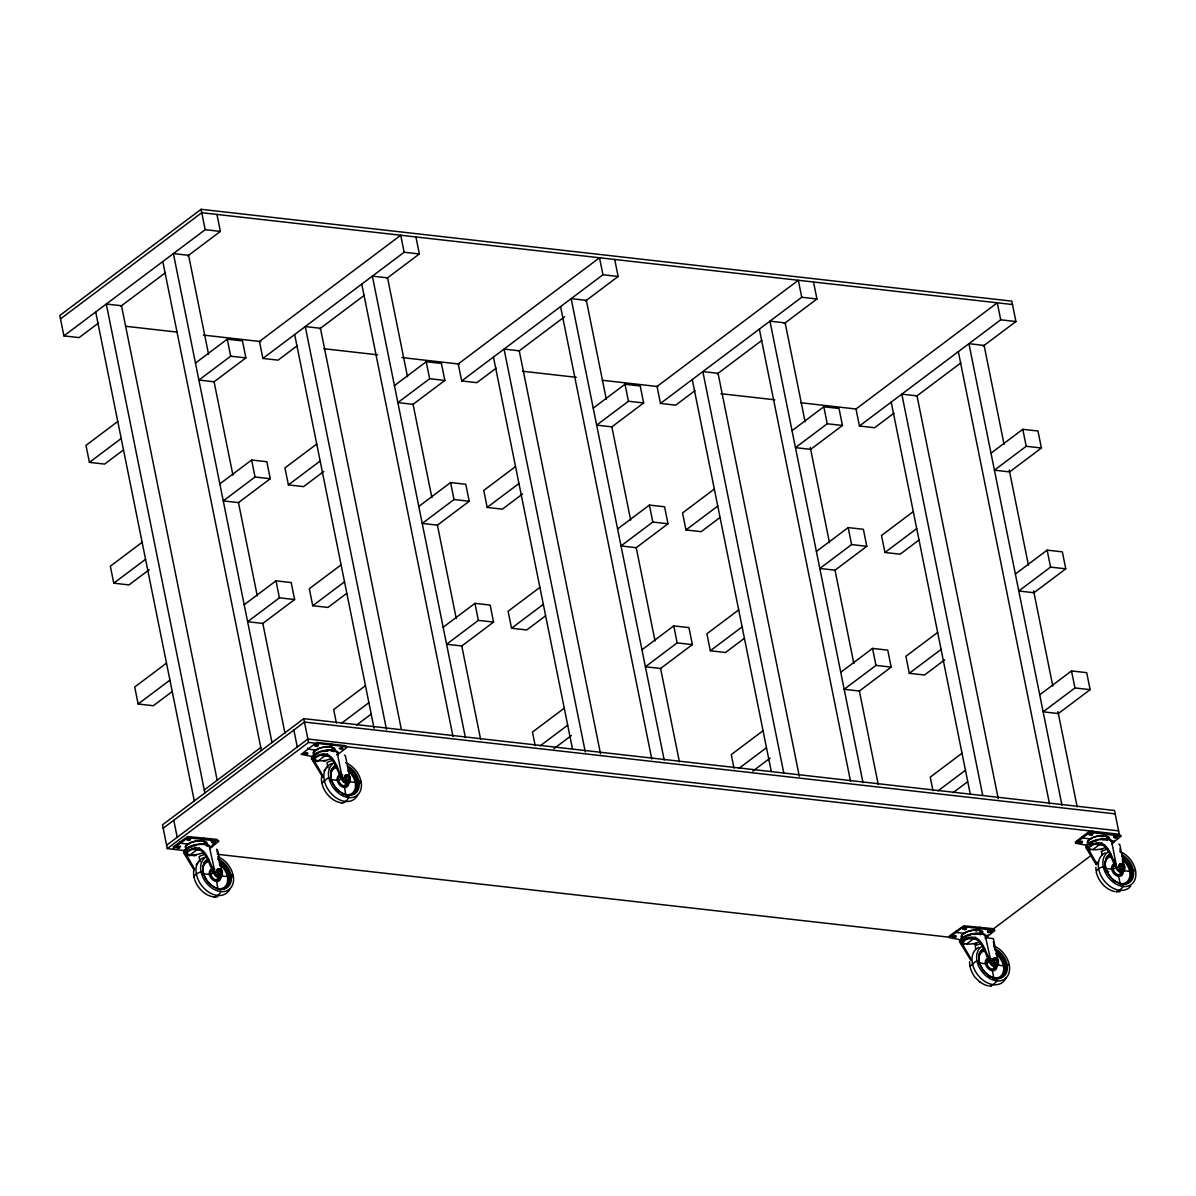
<?xml version="1.0" encoding="UTF-8"?>
<svg xmlns="http://www.w3.org/2000/svg" width="1196" height="1196" viewBox="0 0 1196 1196"><rect width="100%" height="100%" fill="white"/><g stroke="black" fill="none" stroke-linecap="round" stroke-linejoin="round"><path stroke-width="1.5" d="M1101.337 851.851L1102.607 850.805A11.362 4.455 -11.4 0 0 1107.601 848.786M209.749 848.427L215.31 873.828A5.173 3.678 53.1 0 0 218.808 875.771L221.215 876.04A2.048 1.45 53.1 0 0 222.471 874.336L217.537 849.848L216.551 849.205M985.773 937.649L993.413 938.681L998.496 963.587A2.048 1.45 53.1 0 1 997.225 965.292L994.833 965.023A5.173 3.678 53.1 0 1 991.335 963.079L985.683 937.515L985.773 938.501M218.165 868.73L216.282 871.944L218.106 874.62L220.722 874.919C225.012 872.886 220.393 866.293 217.089 869.552L216.282 871.944L217.298 872.048M346.033 774.724L344.149 777.923L345.973 780.614L348.589 780.913C352.865 778.88 348.245 772.287 344.941 775.546L344.149 777.923L345.166 778.043M994.19 957.996L992.306 961.195L994.13 963.871L996.746 964.17C1001.037 962.152 996.403 955.544 993.099 958.803L992.306 961.195L993.323 961.3A1.988 1.42 53.1 0 1 993.293 960.463M1120.458 863.617L1118.589 866.816L1120.398 869.507L1123.029 869.806C1127.305 867.773 1122.685 861.18 1119.381 864.439L1118.589 866.816L1119.591 866.936M218.973 876.862L216.476 879.942L217.836 888.822M346.825 782.857L344.343 785.936L345.704 794.817M994.997 966.114L992.366 970.674L993.861 978.074L994.474 978.986L996.223 978.358L996.657 981.408L992.874 985.026L989.705 986.027L991.11 986.192M1121.265 871.749L1118.649 876.309L1120.129 883.709L1120.757 884.621L1122.506 883.994L1122.924 887.043L1119.157 890.661L1115.988 891.663L1117.393 891.827A19.943 14.173 53.1 0 0 1120.039 891.588M996.746 964.17L998.511 960.911A9.09 3.573 -11.4 0 0 996.971 960.508L995.715 960.358A9.09 3.573 -11.4 0 0 993.607 960.358L995.207 963.064L997.838 963.363M180.432 846.155L176.395 846.858M966.921 927.528C966.428 928.978 961.15 928.784 963.288 927.244M1093.204 833.163L1088.928 833.702M218.419 840.713L216.7 839.353L187.682 836.542L173.256 846.828L174.123 848.039M994.444 929.965L992.725 928.604L963.707 925.794L949.28 936.094L950.147 937.29M1120.727 835.6L1118.993 834.225M1009.304 965.247L1006.972 964.425L1003.354 965.755L996.746 965.008M1135.572 870.882L1133.24 870.06L1129.637 871.391L1123.014 870.643M1123.179 869.597L1124.016 867.743A4.53 3.214 53.1 0 0 1123.762 867.025M232.308 876.877C235.776 874.844 229.423 874.545 228.78 876.339L220.826 876.309A7.027 4.993 53.1 0 1 216.835 881.482L215.848 881.362A7.027 4.993 53.1 0 1 209.539 875.024L209.315 873.917A7.027 4.993 53.1 0 1 212.38 868.834M360.175 782.857C363.629 780.883 357.29 780.525 356.647 782.333L346.676 781.765A5.173 3.678 53.1 0 1 343.177 779.822C337.78 771.584 334.925 752.179 322.187 754.033A12.722 4.993 -11.4 0 0 315.191 757.218L315.086 757.292A12.722 4.993 -11.4 0 0 312.889 761.015L322.726 777.086M190.762 838.531L186.86 838.994M1117.722 836.213L1113.835 836.662M205.921 842.537A10.316 4.051 -11.4 0 0 198.686 840.773A10.316 4.051 -11.4 0 0 188.759 843.584L186.98 844.929A10.316 4.051 -11.4 0 0 186.008 846.469M210.466 848.158A13.739 5.397 -11.4 0 0 204.979 844.077L204.531 844.017A13.739 5.397 -11.4 0 0 187.264 847.725L184.887 849.504A13.739 5.397 -11.4 0 0 185.814 854.826M337.885 755.154A13.739 5.397 -11.4 0 0 332.832 750.056L332.398 750.012A13.739 5.397 -11.4 0 0 315.131 753.704L312.754 755.498A13.739 5.397 -11.4 0 0 313.681 760.806M982.23 932.446A10.316 4.051 -11.4 0 0 975.562 929.995A10.316 4.051 -11.4 0 0 964.783 932.85L962.989 934.181A10.316 4.051 -11.4 0 0 962.361 934.958M983.187 346.122L1015.912 321.53L1011.801 301.138L201.078 209.3L59.8 315.49L63.911 335.882L79.115 337.601L98.446 323.07M60.488 318.898L201.75 212.709L1012.474 304.531M63.911 335.882L205.189 229.692L220.378 231.411L216.954 214.428M120.751 306.311L165.362 272.778M187.667 256.004L220.378 231.411M117.776 421.485L85.992 445.375L89.416 462.374L104.62 464.093L123.397 449.965M195.471 363.076L227.255 339.186L242.459 340.905L245.883 357.903L214.099 381.793L198.895 380.074L230.679 356.184L245.883 357.903M89.416 462.374L121.2 438.484M404.143 252.236L400.72 235.238L259.457 341.428L262.881 358.426L404.143 252.236L419.348 253.956L415.924 236.958M297.415 345.614L278.07 360.146L262.881 358.426M319.721 328.84L364.332 295.307M386.637 278.548L419.348 253.956M142.13 542.311L110.346 566.201L113.769 583.185L128.974 584.919L149.201 569.715M219.84 483.902L251.623 460.012L266.828 461.731L270.251 478.729L238.467 502.619L223.263 500.9L255.047 476.995L270.251 478.729M113.769 583.185L145.568 559.294M316.746 444.03L284.947 467.92L288.386 484.903L303.575 486.623L323.802 471.418M394.441 385.62L426.225 361.73L441.429 363.449L444.852 380.433L413.069 404.338L397.864 402.604L429.648 378.713L444.852 380.433M288.386 484.903L320.169 461.013M602.948 274.751L599.51 257.768L458.247 363.943L461.671 380.941L602.948 274.751L618.138 276.47L614.714 259.487M496.205 368.129L476.875 382.66L461.671 380.941M518.511 351.37L564.617 316.716M585.427 301.063L618.138 276.47M166.498 663.122L134.714 687.027L138.138 704.01L153.342 705.73L172.119 691.617M244.193 604.728L275.977 580.837L291.181 582.557L294.605 599.54L262.821 623.43L247.617 621.711L279.416 597.821L294.605 599.54M138.138 704.01L169.922 680.12M341.099 564.841L309.316 588.731L312.739 605.729L327.943 607.448L346.72 593.336M418.794 506.446L450.593 482.556L465.782 484.275L469.221 501.259L437.422 525.149L422.233 523.429L454.017 499.539L469.221 501.259M312.739 605.729L344.523 581.839M515.536 466.545L483.752 490.435L487.176 507.418L502.38 509.152L522.607 493.948M593.231 408.135L625.015 384.245L640.219 385.964L643.642 402.962L611.859 426.852L596.655 425.133L628.453 401.243L643.642 402.962M487.176 507.418L518.959 483.528M801.739 297.266L798.315 280.283L657.038 386.472L660.476 403.456L801.739 297.266L816.943 298.985L813.519 282.002M694.996 390.644L675.665 405.175L660.476 403.456M717.301 373.885L761.912 340.352M784.232 323.578L816.943 298.985M204.277 789.958L260.788 747.485M167.291 848.622L308.568 742.432L1119.292 834.27L1114.493 810.484L303.769 718.647L162.507 824.836L167.291 848.622L183.99 850.505M163.179 828.23L304.457 722.04L1115.18 813.878M365.468 685.667L333.684 709.557L336.42 723.146M443.163 627.257L474.947 603.367L490.151 605.086L493.574 622.084L461.791 645.975L446.586 644.255L478.37 620.365L493.574 622.084M166.618 845.228L307.88 739.038L1118.604 830.861M341.443 723.296L368.891 702.65M186.74 854.587A12.722 4.993 -11.4 0 1 186.711 848.771L186.815 848.697A12.722 4.993 -11.4 0 1 201.317 844.361A12.722 4.993 -11.4 0 1 209.524 848.173M201.317 841.042L203.933 839.069L203.694 837.873M194.559 868.999L186.352 854.751A11.362 4.455 -11.4 0 1 188.31 851.432L188.415 851.343A11.362 4.455 -11.4 0 1 194.664 848.502C206.101 848.457 209.016 865.037 213.785 873.125A5.173 3.678 53.1 0 0 218.165 876.249L220.557 876.519A2.048 1.45 53.1 0 0 221.828 874.814M356.632 725.015L371.089 714.147M539.904 587.356L508.106 611.261L511.544 628.244L526.733 629.963L545.525 615.85M617.599 528.961L649.383 505.071L664.587 506.79L668.011 523.773L636.227 547.678L621.023 545.944L652.807 522.054L668.011 523.773M329.184 747.022L331.8 745.063L331.546 743.867M322.427 774.993L314.219 760.746A11.362 4.455 -11.4 0 1 316.178 757.412L316.282 757.337A11.362 4.455 -11.4 0 1 322.531 754.497C333.968 754.452 336.883 771.031 341.652 779.119A5.173 3.678 53.1 0 0 346.033 782.244L348.425 782.513A2.048 1.45 53.1 0 0 349.725 781.526M199.597 847.919L189.088 855.633M317.179 761.643L327.465 753.914M214.533 843.643L211.931 845.587L212.17 846.798M209.569 848.741L218.838 841.237L187.922 837.738L173.256 848.368L175.214 849.399M337.436 754.736L346.765 747.56L344.807 746.543M511.544 628.244L543.328 604.354M202.109 873.319C204.277 869.238 193.573 874.426 194.051 877.057M714.326 489.059L682.542 512.949L685.966 529.948L701.17 531.667L719.962 517.539M792.036 430.65L823.82 406.76L839.024 408.479L842.447 425.477L810.664 449.367L795.46 447.648L827.243 423.758L842.447 425.477M219.705 869.851L220.782 869.029M346.257 775.696C348.26 773.289 349.561 780.211 347.274 780.764L347.124 780.016M347.573 775.83L348.649 775.023M218.106 874.62L221.813 874.097M221.529 872.527L222.486 871.66A9.09 3.573 -11.4 0 0 220.946 871.241L219.69 871.107A9.09 3.573 -11.4 0 0 217.582 871.107L219.182 873.813M345.973 780.614L349.666 780.091M349.382 778.521L350.353 777.654A9.09 3.573 -11.4 0 0 348.798 777.236M685.966 529.948L717.764 506.058M1000.708 319.81L997.285 302.812L856.007 409.002L859.431 426L1000.708 319.81L1015.912 321.53M893.965 413.188L874.635 427.72L859.431 426M916.271 396.414L960.881 362.881M564.258 708.182L532.474 732.072L535.21 745.676M641.953 649.787L673.752 625.882L688.941 627.616L692.364 644.599L660.581 668.489L645.392 666.77L677.175 642.88L692.364 644.599M540.233 745.811L567.681 725.18M553.987 748.621L571.329 735.585M738.694 609.885L706.911 633.775L710.334 650.759L725.538 652.493L744.316 638.365M816.39 551.476L848.173 527.586L863.377 529.305L866.801 546.303L835.017 570.193L819.813 568.474L851.612 544.569L866.801 546.303M710.334 650.759L742.118 626.868M913.296 511.604L881.512 535.494L884.935 552.477L900.14 554.197L918.917 540.084M990.991 453.194L1022.789 429.304L1037.978 431.023L1041.402 448.007L1009.618 471.912L994.429 470.178L1026.213 446.287L1041.402 448.007M884.935 552.477L916.719 528.587M763.063 730.696L731.264 754.601L734.015 768.191M840.758 672.302L872.542 648.411L887.746 650.131L891.17 667.114L859.386 691.019L844.182 689.285L875.965 665.395L891.17 667.114M739.023 768.325L766.487 747.694M752.792 771.136L770.119 758.1M937.664 632.415L905.88 656.305L909.304 673.303L924.508 675.022L944.735 659.818M1015.359 574.02L1047.143 550.13L1062.347 551.849L1065.771 568.833L1033.987 592.723L1018.783 591.003L1050.566 567.113L1065.771 568.833M909.304 673.303L941.088 649.413M962.018 753.241L930.234 777.131L932.97 790.72M1039.713 694.831L1071.511 670.941L1086.701 672.66L1090.139 689.658L1058.34 713.549L1043.151 711.829L1074.935 687.939L1090.139 689.658M937.993 790.87L965.441 770.224M953.197 792.589L967.639 781.721M962.735 938.023L963.243 940.549A12.722 4.993 -11.4 0 0 961.046 944.287L970.883 960.343M1111.832 843.06A12.722 4.993 -11.4 0 0 1103.624 839.248A12.722 4.993 -11.4 0 0 1089.108 843.584L1089.003 843.658A12.722 4.993 -11.4 0 0 1087.941 848.891M1090.094 843.793L1090.199 843.703A11.362 4.455 -11.4 0 1 1092.95 842.134M976.026 931.28L979.958 928.32L979.703 927.124M1102.308 836.901L1106.225 833.956L1105.986 832.76M1096.867 863.886L1088.644 849.638A11.362 4.455 -11.4 0 1 1090.617 846.305L1090.722 846.23A11.362 4.455 -11.4 0 1 1096.971 843.389C1108.408 843.344 1111.308 859.924 1116.092 868.012A5.173 3.678 53.1 0 0 1120.458 871.137L1122.865 871.406A2.048 1.45 53.1 0 0 1124.135 869.701M966.622 943.943L975.622 937.171M1092.89 849.579L1101.89 842.806M988.434 932.626L1091.036 855.499M1114.836 837.619L1117.797 835.376M990.557 932.895L993.143 930.937M985.594 937.993L994.863 930.488L964.918 926.84L962.511 927.513L949.28 937.619L959.371 939.563M1111.861 843.629L1121.13 836.124L1091.201 832.476L1088.794 833.149L1075.548 843.255L1087.284 845.378M1104.416 868.206C1106.629 864.26 1093.667 869.372 1096.657 873.514A19.943 14.173 53.1 0 0 1114.582 891.513M1121.998 864.738L1123.089 863.916M994.13 963.871L995.207 963.064M1120.398 869.507L1124.105 868.984M1123.821 867.414L1124.778 866.547A9.09 3.573 -11.4 0 0 1123.238 866.128L1121.983 865.994A9.09 3.573 -11.4 0 0 1119.875 865.994L1121.489 868.685M215.28 841.446L211.244 841.401M1082.455 841.401L1078.403 841.356M989.84 961.823L985.459 963.722L978.836 962.974L979.076 964.17M955.993 935.9L952.18 935.945M187.787 844.256L186.77 844.854A5.307 3.767 53.1 0 0 185.963 848.607M963.797 933.508L962.795 934.106A5.307 3.767 53.1 0 0 961.973 937.858L960.911 938.755A13.739 5.397 -11.4 0 0 961.838 944.078M187.264 837.992L188.34 837.693M344.403 755.184L345.405 755.827L350.338 780.33A2.048 1.45 53.1 0 1 349.068 782.035M1118.843 844.092L1119.83 844.72L1124.778 869.223A2.048 1.45 53.1 0 1 1123.507 870.927L1121.101 870.658A5.173 3.678 53.1 0 1 1117.602 868.715C1112.205 860.477 1109.35 841.072 1096.612 842.926A12.722 4.993 -11.4 0 0 1089.616 846.11L1089.511 846.185A12.722 4.993 -11.4 0 0 1087.313 849.908L1096.284 864.723M342.37 778.387L338.737 780.3L330.679 779.717L330.918 780.913M1116.81 867.279L1113.177 869.193L1105.104 868.61M316.521 742.387L346.078 745.736M201.72 840.818L202.752 840.893A11.362 4.455 -11.4 0 1 207.327 843.479M1104.013 835.705L1105.044 835.78A11.362 4.455 -11.4 0 1 1109.589 839.158M977.745 930.069L978.851 930.219A5.307 3.095 -83.5 0 1 980.765 933.314L981.004 933.328A13.739 5.397 -11.4 0 1 986.042 938.412M318.779 743.583L314.354 744.256L301.123 754.362L311.214 756.306M1092.965 831.28L1088.554 831.953L1075.309 842.059L1077.282 843.075M1089.601 850.192A13.739 5.397 -11.4 0 1 1087.179 844.391L1089.556 842.597A13.739 5.397 -11.4 0 1 1106.838 838.904L1107.272 838.964A13.739 5.397 -11.4 0 1 1112.31 844.047M125.416 326.254L177.367 332.129M203.335 335.074L260.848 341.593M323.922 348.739L377.727 354.823M401.841 357.559L459.354 364.077M522.428 371.223L576.233 377.308M602.201 380.253L657.86 386.562M720.934 393.708L774.739 399.793M800.707 402.738L856.366 409.047M1116.107 835.361L1117.722 835.645M316.791 750.146L307.865 749.145L307.611 747.934M1091.23 839.039L1082.29 838.037L1082.051 836.826M1110.89 841.266L1114.463 841.67L1114.224 840.474M315.714 754.855L314.623 754.721L315.131 757.247L316.222 757.382M319.362 755.214L328.586 756.261M1104.865 845.363L1088.255 843.479A5.307 3.767 53.1 0 1 1089.078 839.742L1091.051 838.471A10.316 4.051 -11.4 0 1 1107.646 836.841M1090.662 846.275L1089.571 846.155L1089.063 843.629M348.798 777.236L347.558 777.101A9.09 3.573 -11.4 0 0 345.45 777.101L347.049 779.792M1119.381 864.439L1120.697 864.588M1105.433 871.226L1108.737 871.6M331.352 779.373A17.252 12.259 53.1 0 0 346.855 794.951L349.292 795.235A17.252 12.259 53.1 0 0 359.084 782.528L358.546 779.807A17.252 12.259 53.1 0 0 347.991 766.158M1119.067 883.59L1123.717 884.128A17.252 12.259 53.1 0 0 1133.524 871.421L1132.971 868.7A17.252 12.259 53.1 0 0 1122.416 855.05M341.548 802.77L340.142 802.606A19.943 14.173 53.1 0 1 322.232 784.606L321.604 781.481A19.943 14.173 53.1 0 1 321.829 775.606M188.938 844.167L179.998 843.15L179.759 841.954M964.948 933.418L956.023 932.402L955.768 931.206M984.622 935.646L988.195 936.049L987.956 934.853M191.495 849.235L200.719 850.266M978.582 939.742L961.973 937.858L963.288 936.976A13.739 5.397 -11.4 0 1 980.556 933.269L980.765 933.314M217.388 854.288L950.192 937.305M188.37 851.388L187.264 851.268A12.722 4.993 -11.4 0 0 185.021 855.035L193.991 869.836M964.395 940.639L963.288 940.519A12.722 4.993 -11.4 0 1 970.345 937.29C982.424 935.302 986.057 953.795 990.497 961.958M217.089 869.552L218.39 869.701M993.099 958.803L994.414 958.953C996.418 956.546 997.718 963.483 995.431 964.021L995.296 963.288M216.76 888.703L221.424 889.241A17.252 12.259 53.1 0 0 231.217 876.533L230.679 873.813A17.252 12.259 53.1 0 0 217.657 858.982M992.785 977.954L997.449 978.492A17.252 12.259 53.1 0 0 1007.241 965.785L1006.703 963.064A17.252 12.259 53.1 0 0 996.148 949.415M993.308 978.851L994.474 978.986M329.588 746.812L330.619 746.887A11.362 4.455 -11.4 0 1 335.194 749.458M189.521 855.693L189.312 855.648A5.307 3.095 -83.5 0 1 189.222 855.155M987.747 931.086L990.662 931.026L991.125 929.89M970.076 966.308L975.861 961.315L979.404 961.629M321.918 783.051L327.704 778.043L331.247 778.372M341.832 803.159C345.524 803.548 352.043 794.951 346.317 795.729L347.483 795.863A16.595 11.796 53.1 0 0 349.695 795.669M219.72 888.792C223.293 892.261 216.386 897.538 213.68 896.776M979.838 982.066L974.86 977.072A19.943 14.173 53.1 0 1 970.39 967.878L969.762 964.738A19.943 14.173 53.1 0 1 969.627 961.704M970.584 958.25L962.376 944.003A11.362 4.455 -11.4 0 1 964.335 940.684L964.439 940.594A11.362 4.455 -11.4 0 1 970.689 937.754C982.125 937.724 985.041 954.288 989.81 962.376A5.173 3.678 53.1 0 0 994.19 965.501L996.582 965.785A2.048 1.45 53.1 0 0 997.883 964.783M1121.863 863.706L1122.88 868.774L1121.713 869.656L1121.564 868.924M219.556 868.819L220.587 873.887L219.421 874.769L219.272 874.037M1123.821 867.175A5.023 3.573 53.1 0 1 1124.105 867.967L1124.18 868.371A4.53 3.214 53.1 0 1 1121.579 871.779L1120.951 871.72A4.53 3.214 53.1 0 1 1116.885 867.623M214.458 872.617C210.137 864.828 206.4 845.961 194.32 848.039A12.722 4.993 -11.4 0 0 187.323 851.223L186.755 848.741M1124.105 867.967L1124.27 868.759A5.023 3.573 53.1 0 1 1121.414 872.467L1120.697 872.392A5.023 3.573 53.1 0 1 1116.182 867.848L1116.032 867.055A5.023 3.573 53.1 0 1 1115.988 866.293M1119.949 848.981L1120.652 852.434M1122.386 861.075L1123.089 864.529M1116.78 867.593L1111.966 843.15L1112.041 844.137M1113.88 859.924L1115.255 866.756M1022.789 429.304L1026.213 446.287M1047.143 550.13L1050.566 567.113M1071.511 670.941L1074.935 687.939M1101.426 851.597L1102.114 855.02M1004.057 444.314L984.114 345.42L968.924 343.701L1061.973 805.177M1009.23 469.953L1028.425 565.17M1033.598 590.809L1052.794 686.041M1057.967 711.68L1077.177 806.896M958.325 351.669L1049.535 803.981M998.256 798.734L917.018 395.861L901.814 394.142L982.678 795.191M891.214 402.11L970.24 793.995M993.323 941.611L995.072 950.252M987.956 956.008L988.987 961.121M975.831 949.385L975.174 945.767L976.325 945.184A11.362 4.455 -11.4 0 0 981.333 943.151M823.82 406.76L827.243 423.758M848.173 527.586L851.612 544.569M872.542 648.411L875.965 665.395M805.087 421.769L785.159 322.89L769.955 321.156L863.004 782.647M810.26 447.409L829.471 542.64M835.002 570.103L853.839 663.496M859.371 690.974L878.208 784.367M759.355 329.124L850.565 781.451M799.287 776.204L718.049 373.316L702.844 371.597L783.709 772.646M692.26 379.566L771.27 771.45M625.015 384.245L628.453 401.243M649.383 505.071L652.807 522.054M673.752 625.882L677.175 642.88M606.297 399.255L586.354 300.36L571.15 298.641L664.214 760.118M611.829 426.718L630.666 520.111M636.212 547.589L655.034 640.981M660.581 668.444L679.403 761.852M560.565 306.61L651.76 758.937M600.497 753.689L519.258 350.802L504.054 349.083L585.293 751.955M493.455 357.051L572.48 748.935M426.225 361.73L429.648 378.713M450.593 482.556L454.017 499.539M474.947 603.367L478.37 620.365M407.507 376.74L387.564 277.846L372.36 276.127L465.408 737.603M413.039 404.203L431.876 497.596M437.407 525.074L456.244 618.467M461.776 645.93L480.613 739.322M361.76 284.095L452.97 736.407M401.318 729.336L320.453 328.287L305.264 326.568L386.487 729.44M294.665 334.536L374.049 728.244M348.574 781.736L348.694 782.289A7.027 4.993 53.1 0 1 344.702 787.461L343.715 787.357A7.027 4.993 53.1 0 1 337.407 781.018L337.182 779.912A7.027 4.993 53.1 0 1 340.232 774.829M341.593 778.162L341.757 778.955A5.023 3.573 53.1 0 0 346.272 783.5L346.975 783.574A5.023 3.573 53.1 0 0 349.77 781.347M339.799 772.736L340.83 777.863M328.018 767.832L326.986 762.704L328.167 761.912A11.362 4.455 -11.4 0 0 333.176 759.894M201.078 209.3L205.189 229.692M227.255 339.186L230.679 356.184M251.623 460.012L255.047 476.995M275.977 580.837L279.416 597.821M303.769 718.647L308.568 742.432M293.857 730.009L297.281 746.992M208.538 354.195L188.594 255.316L173.39 253.582L271.985 742.537M214.069 381.674L232.906 475.066M238.453 502.529L257.275 595.922M262.821 623.4L284.977 733.268M162.806 261.55L261.386 750.505M217.134 780.046L121.499 305.742L106.294 304.023L204.875 792.978M221.888 873.484L221.963 873.872A5.023 3.573 53.1 0 1 219.107 877.58L218.405 877.505A5.023 3.573 53.1 0 1 213.89 872.96L209.435 874.47L202.812 873.723L203.051 874.919M216.954 850.64L217.657 854.093M218.345 857.547L220.094 866.188M211.931 866.741L212.963 871.869M95.695 311.992L194.29 800.946M200.151 861.838L199.119 856.71L200.3 855.917A11.362 4.455 -11.4 0 0 205.308 853.899M173.779 820.262L177.202 837.26M337.616 755.244L337.526 754.257L342.445 778.731A4.53 3.214 53.1 0 0 342.699 779.448M317.015 753.988A11.362 4.455 -11.4 0 1 318.51 753.241M323.937 751.507A11.362 4.455 -11.4 0 1 327.809 750.983M331.322 751.043A11.362 4.455 -11.4 0 1 334.073 751.701M337.018 755.11A12.722 4.993 -11.4 0 0 330.201 750.355A12.722 4.993 -11.4 0 0 314.683 754.691L314.578 754.766A12.722 4.993 -11.4 0 0 312.754 759.296M346.272 779.687A1.988 1.42 53.1 0 1 345.554 778.97M331.262 758.548A11.362 4.455 -11.4 0 1 314.055 758.937M313.696 757.427A11.362 4.455 -11.4 0 1 314.698 755.737M325.94 760.791A12.722 4.993 -11.4 0 1 323.772 761.164M317.688 761.299A12.722 4.993 -11.4 0 1 314.608 760.581M312.948 753.076A11.362 4.455 -11.4 0 1 314.01 751.387L315.639 750.236L314.832 750.924A10.316 4.051 -11.4 0 0 314.204 751.701M315.983 749.907A11.362 4.455 -11.4 0 1 330.246 746.842L330.694 746.962A5.307 3.095 -83.5 0 1 332.608 750.042M313.83 753.181A10.316 4.051 -11.4 0 1 313.86 752.463M333.221 747.934A10.316 4.051 -11.4 0 0 316.626 749.578L314.638 750.849A5.307 3.767 53.1 0 0 313.815 754.586M332.757 763.825A19.943 14.173 53.1 0 0 328.601 776.219L329.244 779.343A19.943 14.173 53.1 0 0 347.154 797.343L349.965 797.657A19.943 14.173 53.1 0 0 361.282 782.976L360.654 779.837A19.943 14.173 53.1 0 0 345.614 762.704M330.619 771.001A16.595 11.796 53.1 0 1 336.928 765.978M348.514 769.432A16.595 11.796 53.1 0 1 356.378 781.033L356.901 783.634A16.595 11.796 53.1 0 1 353.463 793.95M346.78 794.936A15.264 10.854 53.1 0 0 355.451 783.694L354.958 781.287A15.264 10.854 53.1 0 0 347.722 770.628M344.627 794.697A15.264 10.854 53.1 0 1 342.43 794.039M338.154 791.573A15.264 10.854 53.1 0 1 336.196 789.853M330.604 774.021A15.264 10.854 53.1 0 1 337.078 767.458M330.978 777.056A16.595 11.796 53.1 0 1 336.181 765.679M347.498 766.965A16.595 11.796 53.1 0 1 357.649 780.076L358.172 782.692A16.595 11.796 53.1 0 1 348.739 794.906L346.406 794.652A16.595 11.796 53.1 0 1 331.501 779.672L330.814 776.667A17.252 12.259 53.1 0 1 336.226 764.827M357.724 794.817A21.274 15.114 53.1 0 1 346.795 801.499L343.805 801.171A21.274 15.114 53.1 0 1 324.684 781.96L324.011 778.626A21.274 15.114 53.1 0 1 333.265 763.198M348.021 782.647A5.696 4.051 53.1 0 1 344.747 785.981L343.94 785.892A5.696 4.051 53.1 0 1 338.827 780.749L338.647 779.852A5.696 4.051 53.1 0 1 340.426 775.95M342.206 775.486A5.023 3.573 53.1 0 1 342.639 775.038M349.83 779.867A5.023 3.573 53.1 0 1 349.86 780.629M349.471 781.466A4.53 3.214 53.1 0 1 347.154 782.887L346.511 782.827A4.53 3.214 53.1 0 1 343.058 780.136M342.355 776.697A4.53 3.214 53.1 0 1 342.549 776.114M323.996 770.852A19.943 14.173 53.1 0 1 325.746 769.088M187.907 848.816A11.362 4.455 -11.4 0 1 189.162 848.009M190.642 847.246A11.362 4.455 -11.4 0 1 192.332 846.559M194.156 845.976A11.362 4.455 -11.4 0 1 196.069 845.512M206.205 845.707A11.362 4.455 -11.4 0 1 207.177 846.215M220.303 873.633A1.988 1.42 53.1 0 1 217.448 872.527M195.905 855.17A12.722 4.993 -11.4 0 1 188.146 855.035M203.395 852.554A11.362 4.455 -11.4 0 1 185.843 852.225M196.144 855.469A13.739 5.397 -11.4 0 1 193.812 855.723M185.081 847.082A11.362 4.455 -11.4 0 1 186.157 845.393L188.116 843.913A11.362 4.455 -11.4 0 1 202.378 840.863L202.827 840.967A5.307 3.095 -83.5 0 1 204.74 844.047M204.89 857.831A19.943 14.173 53.1 0 0 200.749 870.225L201.376 873.349A19.943 14.173 53.1 0 0 219.287 891.349L222.097 891.678A19.943 14.173 53.1 0 0 233.429 876.982L232.786 873.857A19.943 14.173 53.1 0 0 217.747 856.71M203.858 863.183A16.595 11.796 53.1 0 1 209.076 859.984M220.647 863.452A16.595 11.796 53.1 0 1 228.511 875.038L229.049 877.64A16.595 11.796 53.1 0 1 223.831 889.032M218.913 888.942A15.264 10.854 53.1 0 0 227.584 877.7L227.091 875.308A15.264 10.854 53.1 0 0 219.87 864.648M202.737 868.027A15.264 10.854 53.1 0 1 207.357 862.047M208.313 859.685A16.595 11.796 53.1 0 0 203.111 871.077L203.634 873.678A16.595 11.796 53.1 0 0 218.554 888.658L220.886 888.912A16.595 11.796 53.1 0 0 230.305 876.698L229.781 874.097A16.595 11.796 53.1 0 0 219.63 860.971M218.988 888.972A17.252 12.259 53.1 0 1 203.484 873.394L202.946 870.673A17.252 12.259 53.1 0 1 206.534 859.954M214.338 869.492A5.023 3.573 53.1 0 1 214.772 869.043M221.14 871.525A5.023 3.573 53.1 0 0 220.647 870.808A4.53 3.214 53.1 0 1 221.111 871.45M221.798 874.904A4.53 3.214 53.1 0 1 219.287 876.907L218.644 876.832A4.53 3.214 53.1 0 1 214.832 873.454M221.858 873.573A4.53 3.214 53.1 0 1 221.888 874.261M229.856 888.837A21.274 15.114 53.1 0 1 218.928 895.52L215.938 895.176A21.274 15.114 53.1 0 1 196.817 875.965L196.144 872.632A21.274 15.114 53.1 0 1 205.398 857.203M220.049 877.475A5.696 4.051 53.1 0 1 216.88 879.987L216.072 879.897A5.696 4.051 53.1 0 1 210.959 874.754L210.78 873.872A5.696 4.051 53.1 0 1 213.262 869.746M217.747 896.701A19.943 14.173 53.1 0 1 215.086 896.94L212.29 896.626A19.943 14.173 53.1 0 1 194.365 878.626L193.737 875.487A19.943 14.173 53.1 0 1 193.961 869.627M196.144 864.872A19.943 14.173 53.1 0 1 197.878 863.093M979.419 941.805A11.362 4.455 -11.4 0 1 962.212 942.209M961.868 940.699A11.362 4.455 -11.4 0 1 966.562 936.573M968.252 935.9A11.362 4.455 -11.4 0 1 970.076 935.317M973.933 934.51A11.362 4.455 -11.4 0 1 980.87 934.644M961.016 942.478A12.722 4.993 -11.4 0 1 973.066 934.046A12.722 4.993 -11.4 0 1 985.175 938.367M976.355 943.465A12.722 4.993 -11.4 0 1 974.217 943.973M964.275 944.197A12.722 4.993 -11.4 0 1 961.778 943.181M993.667 962.272A1.988 1.42 53.1 0 0 994.384 962.989A1.988 1.42 53.1 0 1 993.712 962.227M994.115 959.745A1.988 1.42 53.1 0 1 994.519 959.73M993.801 959.835A1.988 1.42 53.1 0 1 994.564 959.685M976.833 943.734A13.739 5.397 -11.4 0 1 974.531 944.302M961.076 937.126A11.362 4.455 -11.4 0 1 962.167 934.644L964.14 933.164A11.362 4.455 -11.4 0 1 978.403 930.114L978.777 930.144A11.362 4.455 -11.4 0 1 983.037 931.998M962.272 937.111A10.316 4.051 -11.4 0 1 962.018 935.721M983.022 945.797A19.943 14.173 53.1 0 0 976.758 959.476L977.401 962.616A19.943 14.173 53.1 0 0 995.311 980.615L998.122 980.929A19.943 14.173 53.1 0 0 1009.439 966.233L1008.811 963.109A19.943 14.173 53.1 0 0 993.771 945.961M997.853 978.926A16.595 11.796 53.1 0 0 1005.059 966.906L1004.535 964.29A16.595 11.796 53.1 0 0 996.672 952.704M978.777 954.259A16.595 11.796 53.1 0 1 985.1 949.25M994.937 978.193A15.264 10.854 53.1 0 0 1003.608 966.951L1003.115 964.559A15.264 10.854 53.1 0 0 995.879 953.9M990.587 977.296A15.264 10.854 53.1 0 1 988.404 976.25M984.353 973.11A15.264 10.854 53.1 0 1 982.604 971.122M978.762 957.293A15.264 10.854 53.1 0 1 985.235 950.715M979.135 960.328A16.595 11.796 53.1 0 1 984.338 948.936M995.655 950.222A16.595 11.796 53.1 0 1 1005.806 963.348L1006.329 965.949A16.595 11.796 53.1 0 1 996.896 978.178L994.564 977.909A16.595 11.796 53.1 0 1 979.659 962.93L978.971 959.925A17.252 12.259 53.1 0 1 982.544 949.205M995.012 978.223A17.252 12.259 53.1 0 1 979.509 962.645M997.927 964.619A5.023 3.573 53.1 0 1 995.132 966.831L994.429 966.757A5.023 3.573 53.1 0 1 989.914 962.212M990.363 958.744A5.023 3.573 53.1 0 1 990.796 958.31M997.628 964.738A4.53 3.214 53.1 0 1 995.311 966.159L994.668 966.084A4.53 3.214 53.1 0 1 991.215 963.408M990.856 962.705A4.53 3.214 53.1 0 1 990.602 962.003M990.512 959.954A4.53 3.214 53.1 0 1 991.006 958.878M1005.881 978.089A21.274 15.114 53.1 0 1 994.952 984.771L991.962 984.428A21.274 15.114 53.1 0 1 972.841 965.232L972.169 961.883A21.274 15.114 53.1 0 1 978.851 947.292M996.178 965.92A5.696 4.051 53.1 0 1 992.904 969.238L992.097 969.149A5.696 4.051 53.1 0 1 986.984 964.021L986.805 963.124A5.696 4.051 53.1 0 1 988.599 959.207M996.851 965.561A7.027 4.993 53.1 0 1 992.859 970.733L991.873 970.614A7.027 4.993 53.1 0 1 985.564 964.275L985.34 963.169A7.027 4.993 53.1 0 1 988.404 958.086M988.315 985.878A19.943 14.173 53.1 0 1 979.838 981.811M1094.624 841.446A11.362 4.455 -11.4 0 1 1096.448 840.863M1102.234 839.876A11.362 4.455 -11.4 0 1 1107.242 840.19M1121.923 868.939A1.988 1.42 53.1 0 1 1121.086 868.849M1119.934 867.892A1.988 1.42 53.1 0 1 1120.024 865.515M1102.533 849.175A12.722 4.993 -11.4 0 1 1100.38 849.683M1090.438 849.908A12.722 4.993 -11.4 0 1 1089.033 849.474M1105.687 847.441A11.362 4.455 -11.4 0 1 1088.136 847.112M1087.642 843.494A11.362 4.455 -11.4 0 1 1088.45 840.28L1090.079 839.144L1089.272 839.816A10.316 4.051 -11.4 0 0 1088.3 841.356M1090.408 838.8A11.362 4.455 -11.4 0 1 1104.685 835.735L1105.134 835.855A5.307 3.095 -83.5 0 1 1107.048 838.934M1108.229 837.409A10.316 4.051 -11.4 0 1 1108.498 838.082M1109.29 851.417A19.943 14.173 53.1 0 0 1103.041 865.112L1103.669 868.236A19.943 14.173 53.1 0 0 1121.594 886.236L1124.39 886.565A19.943 14.173 53.1 0 0 1135.722 871.869L1135.094 868.73A19.943 14.173 53.1 0 0 1120.039 851.597M1124.12 884.562A16.595 11.796 53.1 0 0 1131.341 872.527L1130.818 869.926A16.595 11.796 53.1 0 0 1122.954 858.339M1106.15 858.07A16.595 11.796 53.1 0 1 1109.35 855.514M1114.687 881.886A15.264 10.854 53.1 0 1 1112.579 880.465M1104.865 867.414A15.264 10.854 53.1 0 1 1111.503 856.351M1122.162 859.52A15.264 10.854 53.1 0 1 1129.398 870.195L1129.876 872.587A15.264 10.854 53.1 0 1 1121.205 883.829A17.252 12.259 53.1 0 1 1105.792 868.266L1105.239 865.56A17.252 12.259 53.1 0 1 1110.65 853.72M1110.621 854.572A16.595 11.796 53.1 0 0 1105.403 865.949L1105.941 868.565A16.595 11.796 53.1 0 0 1120.846 883.545L1123.179 883.799A16.595 11.796 53.1 0 0 1132.597 871.585L1132.074 868.969A16.595 11.796 53.1 0 0 1121.923 855.858M1130.743 886.057A21.274 15.114 53.1 0 1 1121.22 890.392L1118.23 890.063A21.274 15.114 53.1 0 1 1099.124 870.852L1098.451 867.519A21.274 15.114 53.1 0 1 1105.119 852.912M1122.341 872.362A5.696 4.051 53.1 0 1 1119.172 874.874L1118.38 874.784A5.696 4.051 53.1 0 1 1113.267 869.642L1113.087 868.745A5.696 4.051 53.1 0 1 1115.554 864.618M1123.119 871.181A7.027 4.993 53.1 0 1 1119.142 876.354L1118.155 876.249A7.027 4.993 53.1 0 1 1111.846 869.911L1111.622 868.804A7.027 4.993 53.1 0 1 1115.599 863.632M1096.029 870.374A19.943 14.173 53.1 0 1 1095.895 867.339M1096.269 864.499A19.943 14.173 53.1 0 1 1097.121 861.957M176.395 847.545C180.447 850.326 181.777 844.705 176.5 847.411M186.86 839.682C190.912 842.462 192.242 836.841 186.965 839.547M211.528 842.477C215.579 845.258 216.91 839.637 211.632 842.343M304.262 753.54C308.598 756.335 309.33 750.55 304.262 753.54M314.727 745.661C319.078 748.472 319.721 742.716 314.727 745.661M339.395 748.457C343.745 751.267 344.403 745.512 339.395 748.457M952.42 936.797C956.77 939.593 957.488 933.822 952.42 936.797M962.885 928.933C967.235 931.729 967.953 925.943 962.885 928.933M987.552 931.729C991.903 934.525 992.62 928.739 987.552 931.729M1078.702 842.433C1083.053 845.228 1083.681 839.487 1078.702 842.433M1089.167 834.554C1093.518 837.364 1094.146 831.624 1089.167 834.554M1113.835 837.35C1118.185 840.16 1118.813 834.419 1113.835 837.35M997.165 960.777A5.023 3.573 53.1 0 0 996.672 960.059A4.53 3.214 53.1 0 1 997.135 960.702"/></g></svg>
